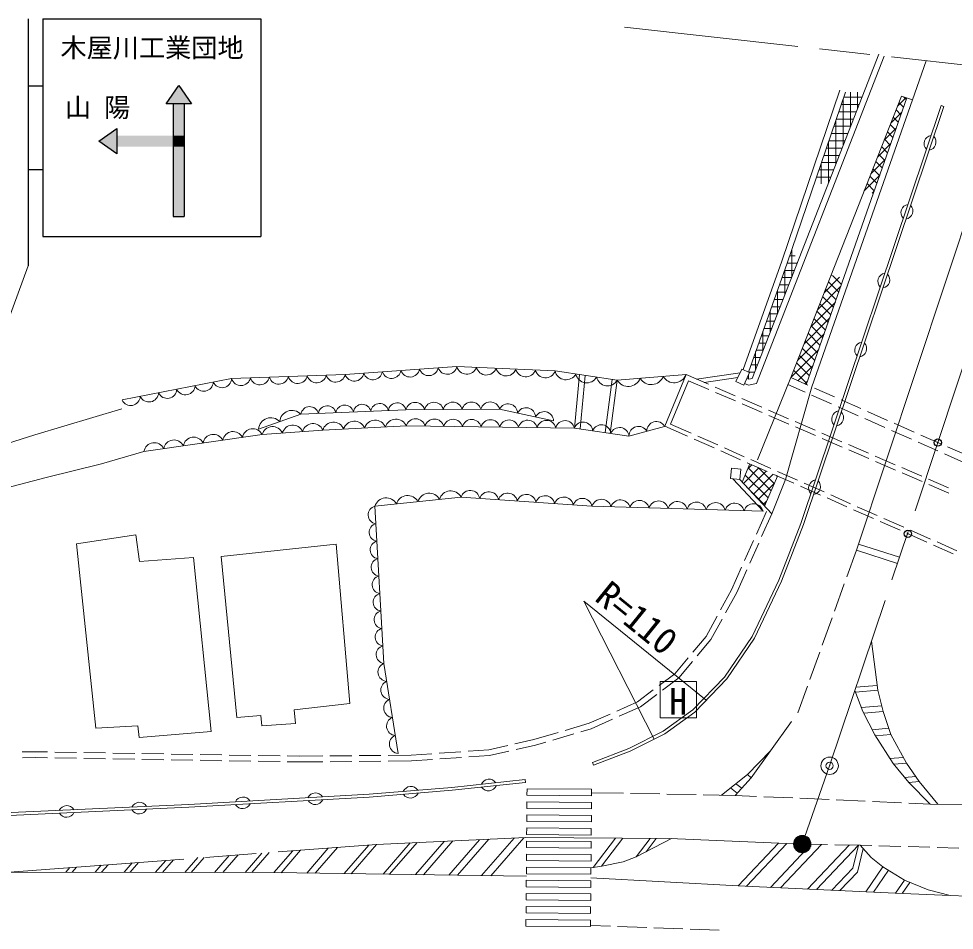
# Model space of a CAD drawing. Units: millimetres at full size, sheet at 1:1000; details may follow other scales. Extents: x 40000 to 680000, y 20000 to 380000.
# Drawn here: x 306982 to 371350, y 281345 to 344089 of the extents above; entities that cross this region are included whole.
import ezdxf
from ezdxf.enums import TextEntityAlignment as Align

# ---------------------------------------------------------------- set-up
doc = ezdxf.new("R2010")
doc.units = ezdxf.units.MM
doc.header["$LTSCALE"] = 1000
doc.header["$PDMODE"] = 32
doc.header["$PDSIZE"] = 500
doc.linetypes.add('CHAIN', pattern=[18.5, 12, -1.5, 3.5, -1.5])
for name, color, linetype, lineweight in [('M-BGD', 7, 'Continuous', 13), ('M-BMK', 2, 'CHAIN', 13), ('M-BMK-SRVR', 3, 'Continuous', 13), ('M-STR-HTXT', 7, 'Continuous', 13), ('M-STR-STR1', 1, 'Continuous', 13), ('M-STR-STRC', 7, 'Continuous', 13), ('M-TTL-BAND', 7, 'Continuous', 25)]:
    doc.layers.add(name, color=color, linetype=linetype, lineweight=lineweight)
doc.layers.add('M-OTRS', color=6, linetype='Continuous')
doc.styles.add('ＭＳ ゴシック', font='')
doc.styles.get('ＭＳ ゴシック').set_extended_font_data('MS Gothic')

msp = doc.modelspace()

# ---------------------------------------------------------------- hatches: boundary and pattern name
at = {"layer": 'M-BGD'}
h = msp.add_hatch(dxfattribs=at)
h.set_pattern_fill('USER', color=256, style=0, pattern_type=2)
h.set_pattern_definition([(0, (361701, 332683), (-0, 500), []), (90, (361701, 332683), (-500, 0), [])])
h.paths.add_polyline_path([(361701, 332683), (362686, 332756), (365138, 339038), (363858, 339035)])
h = msp.add_hatch(dxfattribs=at)
h.set_pattern_fill('USER', color=256, style=0, pattern_type=2)
h.set_pattern_definition([(45, (365148, 332238), (-353.553, 353.553), []), (315, (365148, 332238), (353.553, 353.553), [])])
h.paths.add_polyline_path([(365148, 332238), (365785, 332062), (368084, 338630), (367707, 338746)])
h = msp.add_hatch(dxfattribs=at)
h.set_pattern_fill('USER', color=256, style=0, pattern_type=2)
h.set_pattern_definition([(0, (357183, 319765), (-0, 500), []), (90, (357183, 319765), (-500, 0), [])])
h.paths.add_polyline_path([(357183, 319765), (360203, 328274), (360578, 327354), (357447, 319329), (357215, 319289), (357078, 319334), (357263, 319728)])
h = msp.add_hatch(dxfattribs=at)
h.set_pattern_fill('USER', color=256, style=0, pattern_type=2)
h.set_pattern_definition([(45, (360096, 319390), (-353.553, 353.553), []), (315, (360096, 319390), (353.553, 353.553), [])])
h.paths.add_polyline_path([(360096, 319390), (361181, 318910), (363739, 326218), (362871, 326447)])
h = msp.add_hatch(dxfattribs=at)
h.set_pattern_fill('USER', color=256, style=0, pattern_type=2)
h.set_pattern_definition([(45, (357187, 311035), (-353.55, 353.55), []), (315, (357187, 311035), (353.55, 353.55), [])])
h.paths.add_polyline_path([(356757, 312194), (358299, 310543), (359184, 312611), (357283, 313453)])
at = {"layer": 'M-STR-STRC'}
for points in [[(317991, 339485), (318866, 338235), (318366, 338235), (317616, 338235), (317116, 338235)], [(317616, 338235), (318366, 338235), (318366, 336032), (317616, 336032)], [(313741, 336532), (313741, 336032), (313741, 335282), (313741, 334782), (312491, 335657)], [(312491, 335657), (313027, 336032), (313741, 336032), (313741, 335282), (313741, 334782)], [(313741, 336032), (317616, 336032), (317616, 335282), (313741, 335282)], [(317616, 336032), (318366, 336032), (318366, 335282), (317616, 335282)], [(317616, 335282), (318366, 335282), (318366, 330480), (317616, 330480)]]:
    msp.add_hatch(color=256, dxfattribs=at).paths.add_polyline_path(points)

# ---------------------------------------------------------------- linework, layer by layer
at = {"layer": 'M-BGD'}
for p, q in [((368466, 338512), (369413, 341188)), ((361170, 318880), (368089, 338644)), ((361548, 318748), (368466, 338512)), ((370627, 338053), (370437, 338116)), ((345218, 315917), (345569, 319595)), ((345963, 319536), (345613, 315861)), ((353616, 319286), (356614, 319723)), ((354141, 319060), (356462, 319397)), ((347809, 319264), (347325, 315601)), ((348162, 319212), (347678, 315549)), ((361548, 318748), (359744, 312363)), ((356757, 312194), (357283, 313453)), ((356105, 312427), (358200, 310182)), ((356591, 312372), (358792, 310015)), ((358299, 310543), (359184, 312611)), ((358792, 310015), (359744, 312363)), ((357735, 308621), (358427, 310178)), ((358097, 308451), (358792, 310015)), ((356923, 306793), (357532, 308164)), ((357285, 306623), (357894, 307994)), ((356028, 304780), (356720, 306336)), ((356386, 304602), (357082, 306166)), ((355271, 303398), (356028, 304780)), ((355617, 303196), (356386, 304602)), ((354275, 301578), (355031, 302960)), ((354607, 301352), (355377, 302758)), ((353361, 300485), (354275, 301578)), ((353665, 300226), (354607, 301352)), ((352125, 299008), (353040, 300101)), ((352403, 298716), (353344, 299842)), ((351040, 298189), (352125, 299008)), ((351280, 297869), (352403, 298716)), ((349555, 297068), (350640, 297887)), ((349759, 296721), (350881, 297568)), ((348124, 296434), (349555, 297068)), ((346236, 295596), (347667, 296231)), ((348295, 296072), (349759, 296721)), ((344572, 295106), (346236, 295596)), ((346375, 295220), (347838, 295869)), ((342428, 294474), (344092, 294965)), ((343732, 294442), (345171, 294865)), ((345650, 295007), (346375, 295220)), ((341117, 294179), (342428, 294474)), ((342528, 294087), (343252, 294300)), ((307231, 293620), (308123, 293633)), ((308123, 293633), (308965, 293619)), ((309465, 293611), (310964, 293586)), ((311464, 293577), (312964, 293552)), ((313464, 293544), (314964, 293519)), ((335907, 293534), (337404, 293639)), ((337903, 293674), (339320, 293773)), ((339320, 293773), (340630, 294069)), ((339378, 293377), (340709, 293677)), ((341197, 293787), (342528, 294087)), ((307233, 293220), (308123, 293233)), ((308123, 293233), (308964, 293219)), ((309464, 293211), (310963, 293186)), ((311463, 293177), (312963, 293152)), ((313463, 293144), (314963, 293119)), ((315463, 293110), (316963, 293085)), ((315464, 293511), (316964, 293485)), ((317463, 293477), (318963, 293452)), ((317463, 293077), (318962, 293052)), ((319462, 293044), (320962, 293019)), ((319463, 293444), (320963, 293419)), ((321462, 293010), (322962, 292985)), ((321463, 293410), (322963, 293385)), ((323462, 292977), (324962, 292952)), ((323463, 293377), (324962, 293352)), ((325461, 292943), (326302, 292929)), ((325462, 293343), (326304, 293329)), ((326302, 292929), (327905, 292944)), ((326304, 293329), (327898, 293344)), ((328398, 293349), (329898, 293362)), ((328405, 292949), (329905, 292962)), ((330398, 293367), (331898, 293380)), ((330405, 292967), (331905, 292980)), ((332398, 293385), (333992, 293400)), ((332405, 292985), (334008, 293000)), ((333992, 293400), (335409, 293499)), ((334008, 293000), (335446, 293101)), ((335945, 293136), (337441, 293241)), ((337940, 293276), (339378, 293377)), ((346526, 292706), (346454, 292892)), ((341854, 291516), (341832, 291715))]:
    msp.add_line(p, q, dxfattribs=at)
for points in [[(356908, 318969), (357184, 318877), (357738, 318974), (366532, 341511)], [(357078, 319334), (357215, 319289), (357447, 319329), (366159, 341656)], [(356819, 319935), (359483, 327398), (363479, 339164)], [(357183, 319765), (359861, 327266), (363858, 339035)], [(360096, 319390), (367707, 338746), (368466, 338512)], [(346454, 292892), (348958, 293854), (351324, 295048), (353364, 296513), (355551, 298773), (357439, 301560), (359283, 305450), (360790, 309334), (370437, 338116)], [(346526, 292706), (349039, 293671), (351428, 294876), (353495, 296361), (355707, 298646), (357613, 301461), (359467, 305371), (360978, 309266), (370627, 338053)], [(314092, 317845), (321628, 319317), (329444, 319598), (337121, 320158), (343886, 319843), (348162, 319212), (352894, 319598)], [(260594, 303667), (270857, 305465), (283546, 307814), (290346, 309672), (299039, 312581), (308082, 315455), (314076, 317243)], [(343781, 316408), (340065, 317214), (333616, 317179), (326395, 316864), (323486, 315847)], [(351422, 316022), (348968, 315356), (345218, 315917), (333651, 316057), (327902, 315777), (323731, 315461), (315599, 314305)], [(304735, 311432), (308871, 312518), (312680, 313453), (315599, 314305)], [(358200, 310182), (346423, 310532), (337414, 311163), (331491, 310532), (332104, 299719), (333085, 293515)], [(244313, 282152), (273240, 286480), (282336, 287789), (291457, 288561), (301860, 289239), (318686, 290010), (331090, 290711), (336787, 291178), (341832, 291715)], [(244342, 281955), (273269, 286282), (282359, 287590), (291472, 288361), (301871, 289039), (318696, 289810), (331104, 290511), (336806, 290979), (341854, 291516)]]:
    msp.add_lwpolyline(points, dxfattribs=at)
for points in [[(356331, 319117), (356732, 319976), (357263, 319728), (356861, 318869)], [(356591, 312372), (355947, 312445), (356027, 313157), (356671, 313084)], [(310960, 307943), (312284, 295254), (315182, 295426), (315259, 294616), (320213, 295021), (319011, 307008), (315283, 306718), (315044, 308556)], [(320907, 307071), (321982, 295994), (323633, 296135), (323711, 295418), (326032, 295574), (325923, 296524), (329771, 296945), (328821, 307928)]]:
    msp.add_lwpolyline(points, close=True, dxfattribs=at)
for centre, radius, start, end in [((369839, 335492), 567, 99.54225, 223.39727), ((369522, 335596), 567, 279.54225, 43.39727), ((368250, 330751), 567, 99.54225, 223.39727), ((367933, 330855), 567, 279.54225, 43.39727), ((366661, 326011), 567, 99.54225, 223.39727), ((366344, 326114), 567, 279.54225, 43.39727), ((365072, 321270), 567, 99.54225, 223.39727), ((364755, 321374), 567, 279.54225, 43.39727), ((333910, 320086), 661, 198.30271, 350.05442), ((335190, 320179), 661, 198.30271, 350.05442), ((336469, 320273), 661, 198.30271, 350.05442), ((337807, 320335), 709, 194.45362, 340.2066), ((339160, 320272), 709, 194.45362, 340.2066), ((340513, 320209), 709, 194.45362, 340.2066), ((341866, 320146), 709, 194.45362, 340.2066), ((320969, 319351), 660, 205.04589, 357.06104), ((322273, 319515), 675, 197.07047, 347.03867), ((323576, 319562), 675, 197.07047, 347.03867), ((324878, 319609), 675, 197.07047, 347.03867), ((326181, 319656), 675, 197.07047, 347.03867), ((327484, 319702), 675, 197.07047, 347.03867), ((328787, 319749), 675, 197.07047, 347.03867), ((330072, 319805), 661, 198.30271, 350.05442), ((331352, 319899), 661, 198.30271, 350.05442), ((332631, 319992), 661, 198.30271, 350.05442), ((343219, 320083), 709, 194.45362, 340.2066), ((344638, 320004), 769, 192.08401, 331.13014), ((346063, 319794), 769, 192.08401, 331.13014), ((347489, 319583), 769, 192.08401, 331.13014), ((348920, 319651), 876, 210.08177, 339.23474), ((350498, 319780), 876, 210.08177, 339.23474), ((352075, 319908), 876, 210.08177, 339.23474), ((318457, 318860), 660, 205.04589, 357.06104), ((319713, 319106), 660, 205.04589, 357.06104), ((314689, 318124), 660, 205.04589, 357.06104), ((315945, 318370), 660, 205.04589, 357.06104), ((317201, 318615), 660, 205.04589, 357.06104), ((327001, 316777), 613, 13.10584, 171.8974), ((328205, 316830), 613, 13.10584, 171.8974), ((329408, 316882), 613, 13.10584, 171.8974), ((330612, 316935), 613, 13.10584, 171.8974), ((331815, 316988), 613, 13.10584, 171.8974), ((333019, 317040), 613, 13.10584, 171.8974), ((334261, 317017), 666, 14.74307, 165.8797), ((335551, 317024), 666, 14.74307, 165.8797), ((336841, 317031), 666, 14.74307, 165.8797), ((338131, 317038), 666, 14.74307, 165.8797), ((339421, 317045), 666, 14.74307, 165.8797), ((340652, 316932), 652, 1.20606, 154.30928), ((325781, 316285), 844, 43.29406, 175.22452), ((341891, 316663), 652, 1.20606, 154.30928), ((343129, 316394), 652, 1.20606, 154.30928), ((363483, 316529), 567, 99.54225, 223.39727), ((363166, 316633), 567, 279.54225, 43.39727), ((324326, 315777), 844, 43.29406, 175.22452), ((325834, 315384), 736, 23.03087, 165.61925), ((327225, 315489), 736, 23.03087, 165.61925), ((328634, 315545), 768, 23.19363, 162.39178), ((330071, 315615), 768, 23.19363, 162.39178), ((331508, 315685), 768, 23.19363, 162.39178), ((332945, 315755), 768, 23.19363, 162.39178), ((334291, 315887), 663, 13.53898, 165.0721), ((335576, 315871), 663, 13.53898, 165.0721), ((336862, 315855), 663, 13.53898, 165.0721), ((338147, 315840), 663, 13.53898, 165.0721), ((339432, 315824), 663, 13.53898, 165.0721), ((340717, 315809), 663, 13.53898, 165.0721), ((342003, 315793), 663, 13.53898, 165.0721), ((343288, 315778), 663, 13.53898, 165.0721), ((344573, 315762), 663, 13.53898, 165.0721), ((345821, 315676), 650, 4.80131, 158.18953), ((347071, 315489), 650, 4.80131, 158.18953), ((350849, 315707), 654, 28.80475, 181.56693), ((320373, 314763), 718, 25.80152, 170.38952), ((321729, 314956), 718, 25.80152, 170.38952), ((323084, 315149), 718, 25.80152, 170.38952), ((324444, 315279), 736, 23.03087, 165.61925), ((348321, 315302), 650, 4.80131, 158.18953), ((349622, 315374), 654, 28.80475, 181.56693), ((316307, 314185), 718, 25.80152, 170.38952), ((317663, 314378), 718, 25.80152, 170.38952), ((319018, 314570), 718, 25.80152, 170.38952), ((361894, 311788), 567, 99.54225, 223.39727), ((361577, 311892), 567, 279.54225, 43.39727), ((336706, 310782), 804, 28.32097, 163.83821), ((338046, 310953), 666, 10.43084, 161.55637), ((332263, 310308), 804, 28.32097, 163.83821), ((333744, 310466), 804, 28.32097, 163.83821), ((335225, 310624), 804, 28.32097, 163.83821), ((339333, 310862), 666, 10.43084, 161.55637), ((340620, 310772), 666, 10.43084, 161.55637), ((341907, 310682), 666, 10.43084, 161.55637), ((343194, 310592), 666, 10.43084, 161.55637), ((344481, 310502), 666, 10.43084, 161.55637), ((345768, 310412), 666, 10.43084, 161.55637), ((347072, 310334), 678, 13.54755, 163.04299), ((348380, 310295), 678, 13.54755, 163.04299), ((349689, 310257), 678, 13.54755, 163.04299), ((331636, 309938), 612, 103.79647, 262.6969), ((350997, 310218), 678, 13.54755, 163.04299), ((352306, 310179), 678, 13.54755, 163.04299), ((353615, 310140), 678, 13.54755, 163.04299), ((354923, 310101), 678, 13.54755, 163.04299), ((356232, 310062), 678, 13.54755, 163.04299), ((357540, 310023), 678, 13.54755, 163.04299), ((331705, 308736), 612, 103.79647, 262.6969), ((331773, 307535), 612, 103.79647, 262.6969), ((331841, 306333), 612, 103.79647, 262.6969), ((331909, 305132), 612, 103.79647, 262.6969), ((331977, 303930), 612, 103.79647, 262.6969), ((332045, 302729), 612, 103.79647, 262.6969), ((332114, 301527), 612, 103.79647, 262.6969), ((332182, 300326), 612, 103.79647, 262.6969), ((332345, 299121), 645, 111.94901, 266.02948), ((332541, 297880), 645, 111.94901, 266.02948), ((332737, 296639), 645, 111.94901, 266.02948), ((332934, 295398), 645, 111.94901, 266.02948), ((333130, 294158), 645, 111.94901, 266.02948), ((339338, 291181), 567, 34.15052, 158.00555), ((333961, 290678), 567, 32.75839, 156.61341), ((339302, 291512), 567, 214.15052, 338.00555), ((322407, 289953), 567, 31.3061, 155.16113), ((327399, 290235), 567, 31.3061, 155.16113), ((327381, 290568), 567, 211.3061, 335.16113), ((333933, 291011), 567, 212.75839, 336.61341), ((310285, 289358), 567, 30.69671, 154.55173), ((315280, 289587), 567, 30.69671, 154.55173), ((315266, 289920), 567, 210.69671, 334.55173), ((322389, 290286), 567, 211.3061, 335.16113), ((310271, 289691), 567, 210.69671, 334.55173)]:
    msp.add_arc(centre, radius, start, end, dxfattribs=at)
at = {"layer": 'M-BMK'}
for p, q in [((348653, 343512), (378523, 340169)), ((370221, 314912), (378523, 340169)), ((362773, 292670), (370221, 314912)), ((362773, 292670), (360890, 287279))]:
    msp.add_line(p, q, dxfattribs=at)
msp.add_lwpolyline([(306377, 285349), (331597, 287247), (341867, 287726), (351787, 287656), (360890, 287279)], dxfattribs=at)
at = {"layer": 'M-BMK-SRVR'}
msp.add_circle((362773, 292670), 600, dxfattribs=at)
msp.add_point((362773, 292670), dxfattribs=at)
at = {"layer": 'M-OTRS'}
for p in [(370221, 314912), (368163, 308636)]:
    msp.add_point(p, dxfattribs=at)
at = {"layer": 'M-STR-HTXT'}
for p in [(350697, 294508), (354283, 297176)]:
    msp.add_line(p, (345874, 304005), dxfattribs=at)
at = {"layer": 'M-STR-STR1'}
for p, q in [((351431, 316043), (352894, 319598)), ((352894, 319598), (354432, 318934)), ((360096, 319390), (357818, 313726)), ((361273, 318869), (360096, 319390)), ((353059, 319169), (351832, 316189)), ((353059, 319169), (354454, 318568)), ((354891, 318736), (356268, 318142)), ((359901, 318905), (361080, 318384)), ((363102, 318061), (361731, 318667)), ((354913, 318370), (356291, 317776)), ((361537, 318182), (362909, 317575)), ((356727, 317944), (358105, 317350)), ((356750, 317578), (358127, 316984)), ((363366, 317373), (364738, 316766)), ((364931, 317252), (363560, 317858)), ((358564, 317152), (359941, 316558)), ((358586, 316785), (359964, 316191)), ((366761, 316443), (365389, 317049)), ((351832, 316189), (353246, 315563)), ((360400, 316360), (361778, 315766)), ((365195, 316564), (366567, 315957)), ((368590, 315634), (367218, 316240)), ((352993, 315352), (351431, 316043)), ((360423, 315993), (361800, 315399)), ((362237, 315568), (363614, 314974)), ((367025, 315755), (368396, 315148)), ((370419, 314825), (369047, 315431)), ((354822, 314542), (353450, 315149)), ((353703, 315360), (355075, 314753)), ((362259, 315201), (363637, 314607)), ((364073, 314776), (365451, 314182)), ((368854, 314946), (370225, 314339)), ((356651, 313732), (355279, 314340)), ((355532, 314551), (356904, 313943)), ((364096, 314409), (365473, 313815)), ((370683, 314137), (372055, 313530)), ((372248, 314016), (370876, 314622)), ((358480, 312923), (357108, 313530)), ((357361, 313741), (358732, 313134)), ((365910, 313984), (367287, 313390)), ((365932, 313617), (367309, 313023)), ((359190, 312931), (360561, 312324)), ((367746, 313192), (369123, 312597)), ((360308, 312113), (358937, 312720)), ((367769, 312825), (369146, 312231)), ((369583, 312399), (370960, 311805)), ((362137, 311304), (360766, 311911)), ((361018, 312122), (362390, 311515)), ((369605, 312033), (370982, 311439)), ((363966, 310494), (362594, 311101)), ((362847, 311312), (364219, 310705)), ((365795, 309684), (364423, 310292)), ((364676, 310503), (366048, 309895)), ((366505, 309693), (367876, 309086)), ((367624, 308875), (366252, 309482)), ((369452, 308065), (368081, 308672)), ((368334, 308883), (369705, 308276)), ((371281, 307255), (369910, 307863)), ((370162, 308074), (371534, 307466))]:
    msp.add_line(p, q, dxfattribs=at)
at = {"layer": 'M-STR-STRC', "lineweight": 25}
for p, q in [((307633, 344089), (307633, 327089)), ((308633, 344089), (308633, 329089)), ((308633, 344089), (323633, 344089)), ((323633, 344089), (323633, 329089)), ((307633, 339464), (308633, 339464)), ((317116, 338235), (317991, 339485)), ((317991, 339485), (318866, 338235)), ((318866, 338235), (317116, 338235)), ((317616, 338235), (317616, 330480)), ((318366, 338235), (318366, 330480)), ((312491, 335657), (313741, 336532)), ((313741, 336532), (313741, 334782)), ((313741, 334782), (312491, 335657)), ((307633, 333714), (308633, 333714)), ((317616, 330480), (318366, 330480)), ((308633, 329089), (323633, 329089))]:
    msp.add_line(p, q, dxfattribs=at)
at = {"layer": 'M-STR-STRC'}
for p, q in [((364615, 307500), (375555, 340501)), ((293768, 289388), (307633, 327089)), ((364753, 307928), (367572, 307020)), ((363954, 305666), (364615, 307500)), ((364615, 307500), (367434, 306591)), ((363107, 303314), (363785, 305196)), ((362260, 300962), (362938, 302844)), ((361412, 298610), (362090, 300492)), ((351115, 298462), (353615, 298462)), ((351115, 295962), (351115, 298462)), ((353615, 295962), (353615, 298462)), ((360583, 296306), (361243, 298140)), ((364583, 298076), (366046, 298204)), ((364558, 297732), (366090, 297865)), ((364963, 296670), (366364, 296792)), ((365127, 296284), (366464, 296400)), ((351115, 295962), (353615, 295962)), ((365705, 295149), (366848, 295249)), ((365935, 294719), (366994, 294811)), ((366923, 293167), (367839, 293246)), ((367185, 292773), (368053, 292848)), ((357364, 291829), (357125, 292079)), ((367934, 291865), (368693, 291931)), ((341956, 291088), (341952, 290638)), ((356420, 290792), (355955, 291147)), ((356724, 291127), (356318, 291436)), ((368219, 291519), (368936, 291581)), ((341952, 290638), (346394, 290601)), ((346396, 290817), (348585, 290775)), ((349084, 290766), (351084, 290728)), ((351584, 290719), (353584, 290681)), ((354084, 290671), (356272, 290630)), ((356272, 290630), (357736, 290564)), ((358236, 290542), (360234, 290452)), ((360733, 290429), (362731, 290340)), ((363231, 290317), (365229, 290228)), ((341948, 290188), (341944, 289738)), ((341944, 289738), (346387, 289701)), ((341948, 290188), (346391, 290151)), ((346387, 289701), (346391, 290151)), ((365728, 290205), (367726, 290116)), ((368226, 290093), (369690, 290027)), ((369690, 290027), (371908, 289975)), ((341941, 289288), (341937, 288838)), ((341941, 289288), (346383, 289251)), ((346379, 288801), (346383, 289251)), ((341933, 288388), (341929, 287938)), ((341933, 288388), (346376, 288351)), ((341937, 288838), (346379, 288801)), ((341929, 287938), (346372, 287901)), ((346372, 287901), (346376, 288351)), ((329367, 285247), (331068, 287207)), ((329856, 285240), (331597, 287247)), ((332051, 285207), (333914, 287355)), ((332497, 285200), (334385, 287377)), ((334274, 285174), (336262, 287465)), ((334832, 285166), (336850, 287492)), ((336565, 285140), (338680, 287578)), ((337181, 285131), (339330, 287608)), ((338826, 285106), (341067, 287689)), ((339463, 285097), (341739, 287720)), ((341926, 287488), (341922, 287038)), ((341926, 287488), (346368, 287451)), ((346364, 287001), (346368, 287451)), ((346506, 285675), (348039, 287683)), ((347077, 285766), (348537, 287679)), ((349459, 286394), (350430, 287666)), ((350151, 286753), (350845, 287663)), ((359246, 287347), (356474, 284403)), ((359828, 287320), (357056, 284376)), ((361494, 287267), (358701, 284300)), ((362212, 287253), (359402, 284268)), ((362631, 287244), (360890, 287279)), ((364109, 287215), (361253, 284182)), ((364749, 287203), (361878, 284153)), ((364872, 287200), (363131, 287235)), ((364360, 285620), (364749, 287203)), ((365669, 287177), (364872, 287200)), ((367668, 287120), (366169, 287163)), ((369668, 287063), (368168, 287106)), ((320449, 285325), (321454, 286484)), ((321025, 285324), (322070, 286530)), ((322551, 285322), (323706, 286653)), ((323028, 285321), (324217, 286692)), ((324543, 285319), (325840, 286814)), ((325031, 285311), (326368, 286854)), ((326794, 285285), (328279, 286997)), ((327383, 285276), (328918, 287045)), ((341918, 286588), (341914, 286138)), ((341918, 286588), (346361, 286551)), ((341922, 287038), (346364, 287001)), ((346357, 286101), (346361, 286551)), ((364681, 285357), (365078, 286972)), ((371667, 287005), (370167, 287048)), ((312242, 285339), (312661, 285822)), ((312688, 285338), (313138, 285858)), ((314227, 285336), (314787, 285982)), ((314640, 285335), (315230, 286015)), ((316380, 285332), (317095, 286155)), ((316872, 285331), (317621, 286195)), ((318420, 285329), (319310, 286354)), ((318844, 285328), (319734, 286354)), ((341914, 286138), (346357, 286101)), ((306377, 285349), (324543, 285319)), ((310231, 285342), (310506, 285659)), ((310659, 285341), (310965, 285694)), ((324543, 285319), (341908, 285060)), ((341911, 285688), (341907, 285238)), ((341907, 285238), (346349, 285201)), ((341911, 285688), (346353, 285651)), ((346349, 285201), (346353, 285651)), ((364360, 285620), (362933, 284105)), ((364681, 285357), (363479, 284080)), ((366438, 285712), (365264, 283997)), ((366816, 285477), (365787, 283973)), ((341903, 284788), (341899, 284338)), ((341903, 284788), (346346, 284751)), ((346342, 284301), (346346, 284751)), ((367920, 284791), (367312, 283903)), ((368286, 284645), (367764, 283883)), ((341896, 283888), (341892, 283438)), ((341896, 283888), (346338, 283851)), ((341899, 284338), (346342, 284301)), ((341892, 283438), (346334, 283401)), ((346334, 283401), (346338, 283851)), ((341888, 282988), (341884, 282538)), ((341888, 282988), (346331, 282951)), ((346327, 282501), (346331, 282951)), ((341881, 282088), (341877, 281638)), ((341881, 282088), (346323, 282051)), ((341884, 282538), (346327, 282501)), ((346319, 281601), (346323, 282051)), ((341877, 281638), (346319, 281601)), ((346337, 281674), (347689, 281624)), ((348189, 281605), (350187, 281531)), ((350687, 281512), (352685, 281438)), ((353185, 281420), (355184, 281345))]:
    msp.add_line(p, q, dxfattribs=at)
for points in [[(365648, 301256), (366090, 297865), (366464, 296400), (366994, 294811), (368053, 292848), (368936, 291581), (370214, 290015)], [(369690, 290027), (368219, 291519), (367139, 292828), (365883, 294801), (365062, 296411), (364510, 297858)], [(355327, 290648), (357125, 292079), (358714, 293699), (360157, 295714)], [(358714, 293699), (357364, 291829), (356272, 290630)], [(346394, 290601), (346398, 291051), (341956, 291088)], [(346353, 285651), (347096, 285770), (348571, 286067), (349459, 286394), (351883, 287652)], [(364872, 287200), (365628, 286362), (366438, 285712), (367920, 284791), (369547, 284140), (371076, 283738)], [(346346, 284958), (356474, 284403), (367285, 283904), (371076, 283738), (376921, 283520)]]:
    msp.add_lwpolyline(points, dxfattribs=at)
at = {"layer": 'M-TTL-BAND', "lineweight": 13}
for p, q in [((360291, 287319), (360850, 287877)), ((360292, 287235), (360934, 287877)), ((360302, 287160), (361009, 287867)), ((360307, 287419), (360749, 287862)), ((360319, 287093), (361076, 287849)), ((360343, 287032), (361137, 287826)), ((360357, 287555), (360614, 287812)), ((360372, 286976), (361193, 287797)), ((360406, 286925), (361244, 287763)), ((360444, 286878), (361291, 287725)), ((360486, 286835), (361334, 287683)), ((360533, 286797), (361372, 287636)), ((360584, 286763), (361406, 287585)), ((360639, 286734), (361435, 287530)), ((360700, 286710), (361459, 287469)), ((360767, 286692), (361477, 287402)), ((360841, 286681), (361488, 287328)), ((360925, 286680), (361489, 287244)), ((361024, 286694), (361475, 287145)), ((361155, 286741), (361428, 287013))]:
    msp.add_line(p, q, dxfattribs=at)
msp.add_circle((360890, 287279), 600, dxfattribs=at)
at = {"layer": 'M-TTL-BAND'}
msp.add_point((360890, 287279), dxfattribs=at)

# ---------------------------------------------------------------- texts
at = {"layer": 'M-STR-HTXT', "style": 'ＭＳ ゴシック'}
msp.add_text('R=110', height=1833, rotation=320.919, dxfattribs=at).set_placement((349514, 302851), align=Align.MIDDLE_CENTER)
at = {"layer": 'M-STR-STRC', "style": 'ＭＳ ゴシック'}
msp.add_text('木屋川工業団地', height=1320, dxfattribs=at).set_placement((316155, 341031), align=Align.BOTTOM_CENTER)
for s, height, p in [('山 陽', 1320, (312407, 337981)), ('H', 1833, (352354, 297109))]:
    msp.add_text(s, height=height, dxfattribs=at).set_placement(p, align=Align.MIDDLE_CENTER)

doc.saveas('drawing.dxf')
